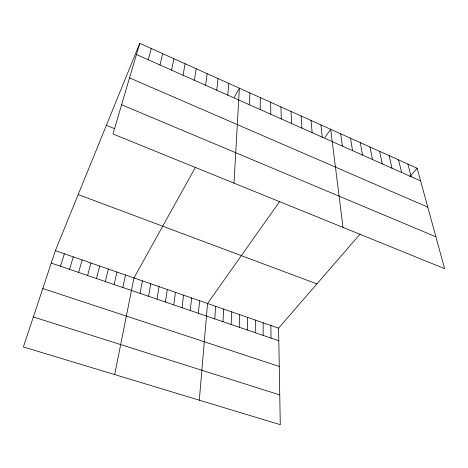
<?xml version="1.0" encoding="UTF-8"?>
<svg xmlns="http://www.w3.org/2000/svg" width="468" height="468" viewBox="0 0 468 468"><rect width="100%" height="100%" fill="white"/><g stroke="black" fill="none" stroke-linecap="round" stroke-linejoin="round"><path stroke-width="0.7" d="M263.139 335.398L263.191 322.791M260.202 109.553L260.343 97.631M255.224 332.695L255.417 320.094M247.25 329.975L247.578 317.374M249.508 104.797L249.912 92.927M239.212 327.231L239.692 314.636M231.122 324.47L231.742 311.875M234 183.134L239.37 88.183L234.351 97.221M222.967 321.686L223.739 309.096M214.754 318.883L215.672 306.294M227.793 95.139L228.735 83.392M199.315 400.187L207.546 303.475L279.712 201.415M198.385 313.297L199.608 300.719M216.778 90.236L217.989 78.554M190.236 310.512L191.611 297.94M182.029 307.71L183.555 295.144M205.645 85.287L207.143 73.669M173.757 304.89L175.441 292.33M165.426 302.047L167.269 289.493M194.407 80.285L196.186 68.737M157.032 299.181L159.032 286.632M148.578 296.297L150.743 283.754M183.046 75.237L185.123 63.753M140.061 293.389L142.389 280.858M114.689 374.581L133.977 277.933L195.484 167.199M171.581 70.13L173.95 58.722M122.832 287.504L125.5 274.991M114.116 284.532L116.959 272.031M159.986 64.976L162.665 53.639M105.341 281.537L108.36 269.041M96.496 278.519L99.69 266.035M148.28 59.769L151.269 48.508M87.586 275.476L90.962 263.004M78.606 272.411L82.163 259.951M139.756 43.319L112.963 133.988L444.6 268.65L417.152 168.246L139.756 43.319L55.37 250.649L23.4 346.964L280.274 424.681L278.583 328.138L360.108 234.07M69.556 269.322L73.3 256.873M60.436 266.21L64.368 253.773M324.886 137.528L330.695 129.308L343.026 227.407M409.769 176.769L417.152 168.246M33.357 316.971L279.753 394.91M42.793 288.545L279.256 366.45M51.246 263.075L278.805 340.745M55.37 250.649L278.583 328.138M78.197 194.565L316.906 283.918M106.382 125.313L114.952 128.817M121.598 104.756L435.901 236.831M129.537 77.893L427.787 207.137M136.451 54.504L420.615 180.911M407.897 164.081L411.167 176.711M398.56 159.875L401.626 172.464M389.136 155.628L391.997 168.182M379.624 151.345L382.274 163.858M370.018 147.022L372.458 159.489M360.325 142.658L362.548 155.084M350.544 138.247L352.544 150.632M340.663 133.801L342.441 146.139M320.925 124.909L322.241 137.153M311.062 120.469L312.15 132.66M301.111 115.988L301.959 128.133M291.061 111.46L291.669 123.552M280.923 106.897L281.286 118.93M270.679 102.281L270.796 114.268M270.913 325.476L271.001 338.077"/></g></svg>
